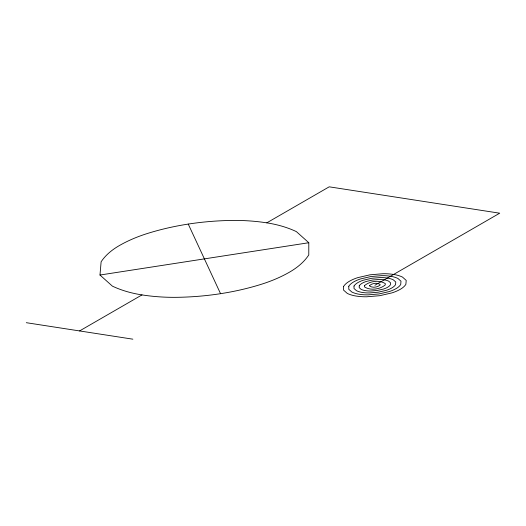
<?xml version="1.0" encoding="UTF-8"?>
<svg xmlns="http://www.w3.org/2000/svg" width="526" height="526" viewBox="0 0 526 526"><rect width="100%" height="100%" fill="white"/><g stroke="black" fill="none" stroke-linecap="round" stroke-linejoin="round"><path stroke-width="0.79" d="M308.801 242.729L308.782 254.932A83.739 48.346 0 0 1 289.642 272.067A123.518 71.312 0 0 1 261.139 284.342A186.599 107.731 0 0 1 177.295 297.315A123.518 71.312 0 0 1 141.987 294.908A78.867 45.532 0 0 1 112.4 286.144L99.986 275.032L101.117 261.823A78.867 45.532 0 0 1 119.146 245.688A123.518 71.312 0 0 1 147.642 233.419A186.599 107.731 0 0 1 231.486 220.447A123.518 71.312 0 0 1 266.8 222.846A78.867 45.532 0 0 1 296.381 231.618L308.801 242.729L99.986 275.032M79.577 330.939L141.987 294.908M266.8 222.846L329.204 186.822L499.7 213.194L374.887 285.256M26.3 322.694L132.861 339.178M188.242 224.076L220.545 293.679M343.57 286.44L343.563 290.102L347.292 293.436A23.657 13.663 0 0 0 356.168 296.066A37.057 21.395 0 0 0 366.76 296.782L379.733 295.697L391.916 292.897A37.057 21.395 0 0 0 400.464 289.208A23.657 13.663 0 0 0 405.868 284.369L406.21 280.411L402.489 277.077A23.657 13.663 0 0 0 393.612 274.447A37.057 21.395 0 0 0 383.013 273.724L370.041 274.815L357.864 277.616A37.057 21.395 0 0 0 349.317 281.298A25.123 14.504 0 0 0 343.57 286.44M348.791 286.243L348.784 289.293L351.887 292.068A19.718 11.381 0 0 0 359.284 294.264A30.876 17.825 0 0 0 368.115 294.862L378.924 293.955L389.076 291.621A30.876 17.825 0 0 0 396.203 288.55A19.718 11.381 0 0 0 400.707 284.52L400.99 281.219L397.886 278.438A19.718 11.381 0 0 0 390.489 276.249A30.876 17.825 0 0 0 381.659 275.644L370.85 276.551L360.698 278.892A30.876 17.825 0 0 0 353.577 281.956A20.935 12.085 0 0 0 348.791 286.243M354.011 286.045L354.005 288.485L356.49 290.707A15.773 9.106 0 0 0 362.407 292.463A24.702 14.261 0 0 0 369.469 292.943L378.122 292.213L386.235 290.345A24.702 14.261 0 0 0 391.936 287.893A15.773 9.106 0 0 0 395.545 284.665L395.769 282.021L393.284 279.799A15.773 9.106 0 0 0 387.366 278.05A24.702 14.261 0 0 0 380.305 277.57L371.658 278.293L363.538 280.161A24.702 14.261 0 0 0 357.838 282.62A16.747 9.672 0 0 0 354.011 286.045M359.232 285.848L359.225 287.676L361.092 289.346A11.828 6.831 0 0 0 365.524 290.661A18.528 10.698 0 0 0 370.823 291.023L377.313 290.477L383.401 289.076A18.528 10.698 0 0 0 387.675 287.235A11.828 6.831 0 0 0 390.377 284.809L390.548 282.83L388.688 281.167A11.828 6.831 0 0 0 384.25 279.852A18.528 10.698 0 0 0 378.95 279.49L372.467 280.036L366.379 281.436A18.528 10.698 0 0 0 362.098 283.277A12.558 7.252 0 0 0 359.232 285.848M364.446 285.651L364.446 286.867C370.357 290.845 379.844 289.431 385.216 284.96L385.328 283.639C379.377 279.648 369.811 281.075 364.446 285.651M369.666 285.454L369.666 286.065C372.625 288.051 377.366 287.341 380.055 285.105L380.107 284.448C377.129 282.449 372.349 283.166 369.666 285.454"/></g></svg>
